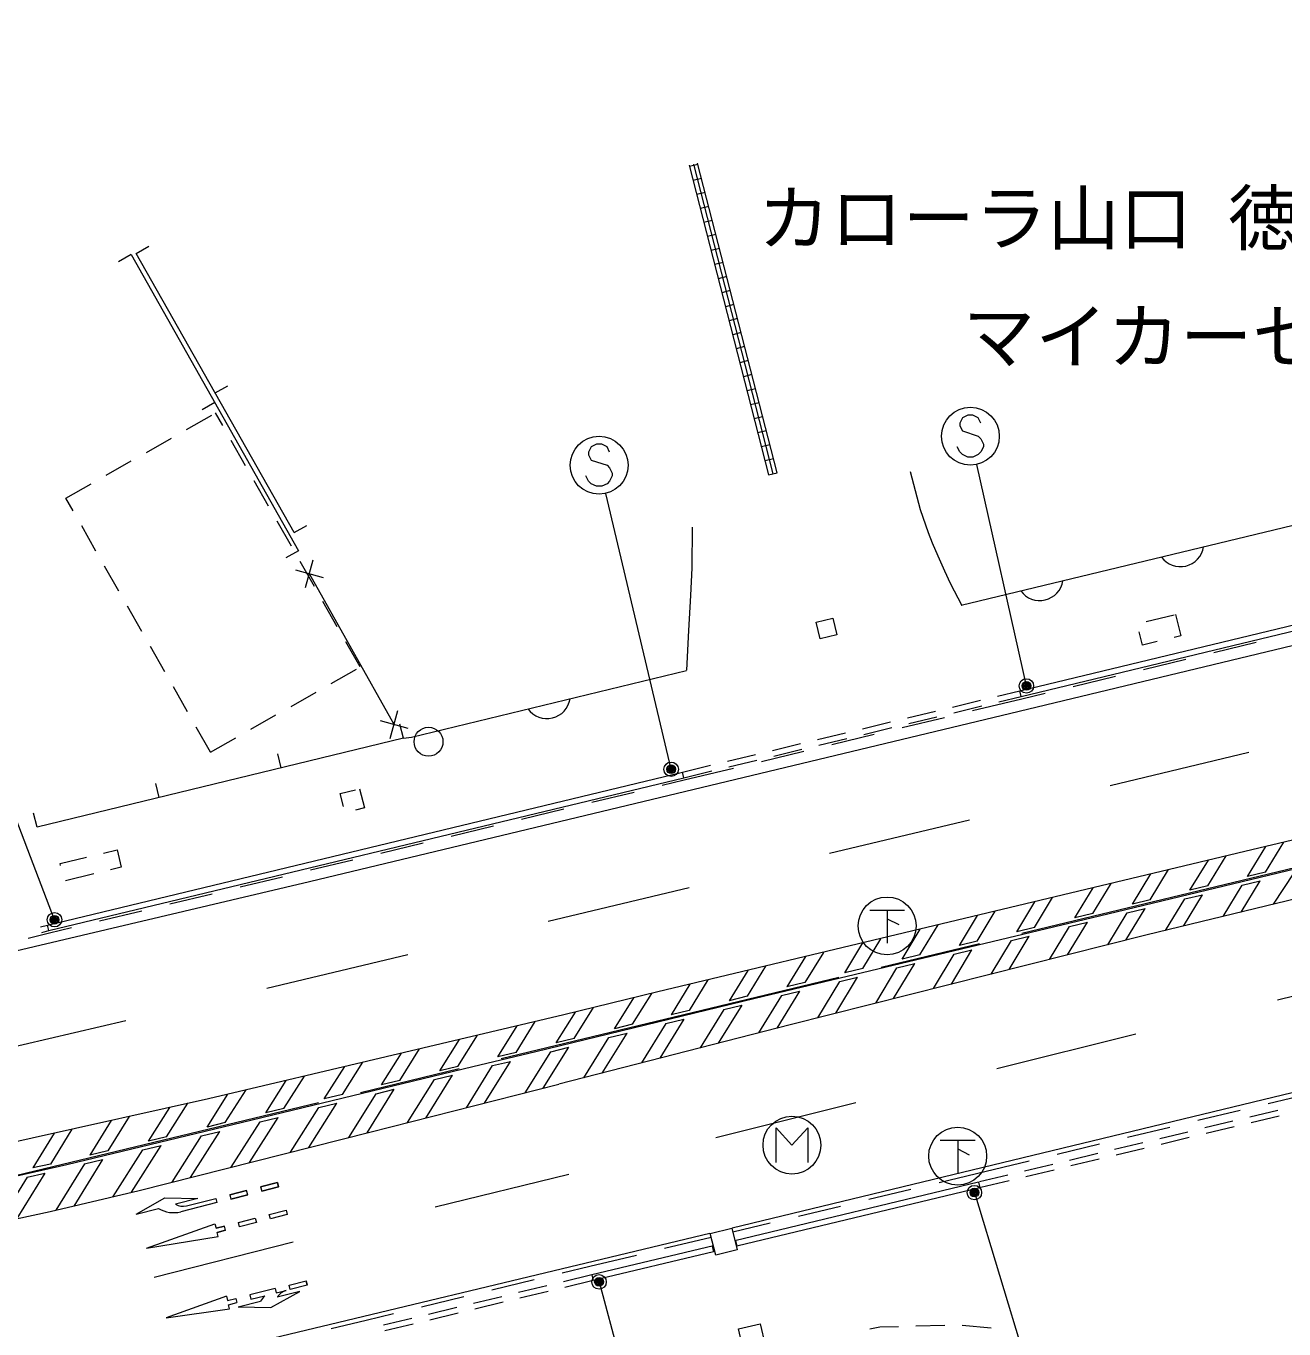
# Model space of a CAD drawing. Units: millimetres, scale not verified. Extents: x 40000 to 680000, y 20000 to 380000.
# Drawn here: x 397438 to 440904, y 270010 to 315031 of the extents above; entities that cross this region are included whole.
import ezdxf
from ezdxf.enums import TextEntityAlignment as Align

# ---------------------------------------------------------------- set-up
doc = ezdxf.new("R2010")
doc.units = ezdxf.units.MM
doc.header["$LTSCALE"] = 1000
doc.header["$PDMODE"] = 32
doc.header["$PDSIZE"] = 500
doc.linetypes.add('CHAIN', pattern=[18.5, 12, -1.5, 3.5, -1.5])
for name, color, linetype, lineweight in [('M-BGD', 7, 'Continuous', 13), ('M-BGD-EXST', 7, 'Continuous', 13), ('M-BMK', 2, 'CHAIN', 13), ('M-STR-HTXT', 7, 'Continuous', 13), ('M-STR-STRC', 7, 'Continuous', 13)]:
    doc.layers.add(name, color=color, linetype=linetype, lineweight=lineweight)
doc.layers.add('M-BMK-HTXT', color=7, linetype='Continuous')
doc.styles.add('ＭＳ ゴシック', font='')
doc.styles.get('ＭＳ ゴシック').set_extended_font_data('MS Gothic')

msp = doc.modelspace()

# ---------------------------------------------------------------- linework, layer by layer
at = {"layer": 'M-BGD'}
for p, q in [((420354, 310223), (423096, 299521)), ((420656, 310251), (420365, 310177)), ((420499, 310260), (423241, 299558)), ((423387, 299595), (420644, 310297)), ((420780, 309767), (420490, 309692)), ((420904, 309282), (420614, 309208)), ((421028, 308798), (420738, 308724)), ((421152, 308314), (420862, 308239)), ((421276, 307829), (420986, 307755)), ((401074, 307135), (400638, 306889)), ((401074, 307135), (406851, 296900)), ((401243, 307176), (401678, 307422)), ((401243, 307176), (401678, 307422)), ((406708, 297531), (401243, 307176)), ((421400, 307345), (421110, 307271)), ((421525, 306861), (421234, 306786)), ((421649, 306376), (421358, 306302)), ((421773, 305892), (421483, 305817)), ((421897, 305408), (421607, 305333)), ((422021, 304923), (421731, 304849)), ((422145, 304439), (421855, 304364)), ((422269, 303954), (421979, 303880)), ((422394, 303470), (422103, 303396)), ((403976, 302353), (404411, 302600)), ((422518, 302986), (422227, 302911)), ((422642, 302501), (422352, 302427)), ((403962, 302018), (403527, 301772)), ((404234, 301226), (403986, 301662)), ((422766, 302017), (422476, 301943)), ((402987, 301092), (403856, 301587)), ((422890, 301533), (422600, 301458)), ((401596, 300301), (402465, 300796)), ((423014, 301048), (422724, 300974)), ((405026, 299836), (404531, 300705)), ((423138, 300564), (422848, 300490)), ((400206, 299509), (401075, 300004)), ((423263, 300080), (422972, 300005)), ((423096, 299521), (423387, 299595)), ((398816, 298717), (399685, 299212)), ((405818, 298445), (405323, 299314)), ((399064, 298282), (398816, 298717)), ((399855, 296891), (399361, 297760)), ((406609, 297055), (406114, 297924)), ((406708, 297531), (407143, 297777)), ((406851, 296900), (406415, 296654)), ((406851, 296900), (406415, 296654)), ((400647, 295501), (400152, 296370)), ((406747, 296243), (407710, 295973)), ((407401, 295665), (406906, 296534)), ((407093, 295627), (407364, 296589)), ((410154, 290900), (407228, 296108)), ((401439, 294111), (400944, 294980)), ((408193, 294274), (407698, 295143)), ((436145, 294451), (437116, 294689)), ((437156, 294698), (437338, 293958)), ((436018, 293635), (435904, 294100)), ((402231, 292720), (401736, 293589)), ((408984, 292884), (408490, 293753)), ((436524, 293759), (436018, 293635)), ((437338, 293958), (437107, 293901)), ((438483, 293387), (439941, 293739)), ((436052, 292801), (437510, 293153)), ((407985, 292315), (408854, 292810)), ((403022, 291330), (402528, 292199)), ((433622, 292215), (435080, 292567)), ((406595, 291523), (407464, 292018)), ((430147, 291378), (431847, 291788)), ((431006, 291873), (431782, 292060)), ((431053, 291679), (431829, 291865)), ((431829, 291865), (431782, 292060)), ((431847, 291788), (432650, 291981)), ((410019, 290418), (410289, 291381)), ((427895, 291124), (428867, 291358)), ((429450, 291499), (430423, 291733)), ((429497, 291304), (430469, 291538)), ((405205, 290731), (406074, 291226)), ((409672, 291035), (410635, 290765)), ((410476, 290426), (410358, 290912)), ((426339, 290750), (427311, 290984)), ((427716, 290793), (429175, 291144)), ((427942, 290930), (428914, 291164)), ((410476, 290426), (397817, 287351)), ((403814, 289940), (403319, 290808)), ((403814, 289940), (404683, 290434)), ((424784, 290375), (425756, 290609)), ((424830, 290181), (425803, 290415)), ((425286, 290208), (426744, 290559)), ((426386, 290555), (427358, 290789)), ((422855, 289623), (424314, 289974)), ((423228, 290001), (424200, 290235)), ((423275, 289806), (424247, 290040)), ((406256, 289401), (406138, 289887)), ((420117, 289252), (421089, 289486)), ((421673, 289626), (422645, 289860)), ((421719, 289432), (422692, 289666)), ((398181, 283967), (420117, 289252)), ((420164, 289057), (421136, 289291)), ((420183, 288979), (421883, 289389)), ((402036, 288376), (401918, 288862)), ((408294, 288508), (408818, 288643)), ((408959, 288679), (409129, 288015)), ((419422, 288796), (420183, 288979)), ((408408, 288064), (408294, 288508)), ((416992, 288211), (418450, 288562)), ((397817, 287351), (397699, 287837)), ((397817, 287351), (397699, 287837)), ((409129, 288015), (408825, 287937)), ((414562, 287625), (416020, 287977)), ((412131, 287040), (413589, 287391)), ((409701, 286454), (411159, 286806)), ((400112, 286453), (400582, 286567)), ((400582, 286567), (400729, 285964)), ((398618, 286090), (399529, 286311)), ((398633, 286029), (398618, 286090)), ((400729, 285964), (400360, 285875)), ((407270, 285869), (408728, 286220)), ((399777, 285733), (398805, 285497)), ((404840, 285283), (406298, 285634)), ((402409, 284698), (403867, 285049)), ((399979, 284112), (401437, 284463)), ((397516, 283518), (398246, 283695)), ((397941, 283909), (398181, 283967)), ((397987, 283714), (398228, 283773)), ((398228, 283773), (398181, 283967)), ((398246, 283695), (399007, 283878)), ((442180, 278226), (440364, 277791)), ((439392, 277558), (437933, 277208)), ((440694, 277561), (439722, 277328)), ((440741, 277367), (439768, 277134)), ((436961, 276975), (435502, 276625)), ((439138, 277188), (438166, 276955)), ((439185, 276994), (438212, 276761)), ((436026, 276442), (435054, 276209)), ((437582, 276815), (436610, 276582)), ((437629, 276621), (436656, 276388)), ((434530, 276392), (433071, 276042)), ((434470, 276069), (433498, 275836)), ((436073, 276248), (435101, 276015)), ((432099, 275809), (430283, 275374)), ((432915, 275696), (431942, 275463)), ((434517, 275875), (433545, 275642)), ((430353, 275082), (421929, 273059)), ((430283, 275374), (428987, 275063)), ((430353, 275082), (430400, 274888)), ((431359, 275323), (430386, 275090)), ((431405, 275129), (430433, 274896)), ((432961, 275502), (431989, 275269)), ((430400, 274888), (422002, 272871)), ((428014, 274829), (426556, 274479)), ((425584, 274245), (424125, 273895)), ((423153, 273661), (421856, 273350)), ((421114, 273170), (419502, 272785)), ((421141, 272867), (421188, 272673)), ((421955, 273065), (422002, 272871)), ((418529, 272552), (416917, 272167)), ((421188, 272673), (417033, 271681)), ((416916, 272167), (415967, 271938)), ((414995, 271703), (413537, 271351)), ((415431, 271500), (414459, 271265)), ((416987, 271875), (416014, 271641)), ((417033, 271681), (416061, 271446)), ((412565, 271116), (411107, 270764)), ((413876, 271124), (412904, 270890)), ((415478, 271305), (414506, 271071)), ((412321, 270749), (411349, 270514)), ((413923, 270930), (412951, 270695)), ((409186, 270300), (407983, 270011)), ((410135, 270529), (409186, 270300)), ((410765, 270373), (409793, 270138)), ((410812, 270179), (409840, 269944)), ((412368, 270554), (411396, 270319)), ((428189, 270114), (429189, 270138)), ((429788, 270135), (430785, 270054)), ((426596, 270018), (426943, 270085)), ((426943, 270085), (427589, 270100))]:
    msp.add_line(p, q, dxfattribs=at)
for points in [[(429750, 295016), (459628, 302214), (459791, 302406)], [(427985, 299637), (428329, 298328), (428608, 297536), (428750, 297178), (428940, 296727), (429171, 296207), (429375, 295784), (429771, 295010)], [(431782, 292060), (448941, 296196), (459037, 298632)], [(431829, 291865), (448988, 296002), (459084, 298437), (459037, 298632)], [(420268, 292775), (420340, 294141), (420409, 295354), (420459, 296309), (420471, 297716)], [(410476, 290426), (410760, 290459), (420258, 292761)], [(398228, 283773), (420164, 289057), (420117, 289252)], [(421187, 272878), (416987, 271875), (417033, 271681)]]:
    msp.add_lwpolyline(points, dxfattribs=at)
for points in [[(425453, 293993), (424874, 293857), (424738, 294436), (425318, 294571)], [(422009, 272740), (421268, 272555), (421081, 273303), (421822, 273488)], [(422803, 270184), (422977, 269446), (422230, 269270), (422056, 270009)]]:
    msp.add_lwpolyline(points, close=True, dxfattribs=at)
msp.add_circle((411345, 290302), 500, dxfattribs=at)
for centre, start, end in [((437325, 297162), 216.1639, 350.9242), ((432464, 295991), 216.1639, 350.9242), ((415435, 291913), 216.2435, 351.0038)]:
    msp.add_arc(centre, 812, start, end, dxfattribs=at)
at = {"layer": 'M-BGD-EXST'}
for p, q in [((426592, 284485), (427792, 284485)), ((427192, 284485), (427192, 283335)), ((427192, 284185), (427592, 283985)), ((423353, 275761), (423353, 276961)), ((423353, 276961), (423903, 276361)), ((423903, 276361), (424453, 276961)), ((424453, 276961), (424453, 275761)), ((429030, 276532), (430230, 276532)), ((429630, 276532), (429630, 275382)), ((429630, 276232), (430030, 276032))]:
    msp.add_line(p, q, dxfattribs=at)
for centre in [(427192, 283935), (423903, 276361), (429630, 275982)]:
    msp.add_circle(centre, 1000, dxfattribs=at)
at = {"layer": 'M-BMK'}
msp.add_line((395871, 275027), (562122, 315031), dxfattribs=at)
at = {"layer": 'M-STR-HTXT'}
for p, q in [((432005, 292228), (430287, 299882)), ((419728, 289348), (417470, 298881)), ((398423, 284151), (394932, 293276)), ((430206, 274720), (432327, 267732)), ((417236, 271636), (418479, 267045))]:
    msp.add_line(p, q, dxfattribs=at)
for centre, radius in [((432005, 292228), 150), ((432005, 292228), 120), ((432005, 292228), 90), ((432005, 292228), 60), ((432005, 292228), 30), ((432005, 292228), 20), ((419728, 289348), 150), ((419728, 289348), 120), ((419728, 289348), 90), ((419728, 289348), 60), ((419728, 289348), 30), ((419728, 289348), 20), ((398423, 284151), 150), ((398423, 284151), 120), ((398423, 284151), 90), ((398423, 284151), 60), ((398423, 284151), 30), ((398423, 284151), 20), ((430206, 274720), 150), ((430206, 274720), 120), ((430206, 274720), 90), ((430206, 274720), 60), ((430206, 274720), 30), ((430206, 274720), 20), ((417236, 271636), 150), ((417236, 271636), 120), ((417236, 271636), 90), ((417236, 271636), 60), ((417236, 271636), 30), ((417236, 271636), 20)]:
    msp.add_circle(centre, radius, dxfattribs=at)
for p in [(432005, 292228), (419728, 289348), (398423, 284151), (430206, 274720), (417236, 271636)]:
    msp.add_point(p, dxfattribs=at)
at = {"layer": 'M-STR-STRC'}
for p, q in [((429796, 301494), (429705, 301313)), ((429705, 301313), (429705, 301222)), ((429705, 301222), (429796, 301040)), ((429978, 301585), (429796, 301494)), ((430159, 301585), (429978, 301585)), ((430341, 301494), (430159, 301585)), ((430432, 301313), (430341, 301494)), ((429796, 301040), (430341, 300858)), ((430341, 300858), (430432, 300767)), ((430432, 300767), (430523, 300585)), ((416967, 300491), (416876, 300309)), ((416876, 300309), (416876, 300218)), ((417149, 300582), (416967, 300491)), ((417331, 300582), (417149, 300582)), ((417513, 300491), (417331, 300582)), ((417604, 300309), (417513, 300491)), ((429705, 300313), (429614, 300494)), ((429796, 300222), (429705, 300313)), ((430432, 300313), (430341, 300222)), ((430523, 300494), (430432, 300313)), ((430523, 300585), (430523, 300494)), ((416876, 300218), (416967, 300036)), ((416967, 300036), (417513, 299854)), ((417513, 299854), (417604, 299764)), ((429978, 300131), (429796, 300222)), ((430159, 300131), (429978, 300131)), ((430341, 300222), (430159, 300131)), ((416876, 299309), (416785, 299491)), ((417604, 299764), (417694, 299582)), ((417694, 299491), (417604, 299309)), ((417694, 299582), (417694, 299491)), ((416967, 299218), (416876, 299309)), ((417149, 299127), (416967, 299218)), ((417331, 299127), (417149, 299127)), ((417513, 299218), (417331, 299127)), ((417604, 299309), (417513, 299218)), ((439688, 289925), (434899, 288778)), ((430036, 287589), (425206, 286437)), ((440262, 285794), (440894, 286832)), ((438274, 285317), (438908, 286359)), ((439645, 285646), (440278, 286686)), ((437657, 285169), (438291, 286211)), ((435669, 284692), (436303, 285734)), ((436286, 284840), (436920, 285882)), ((439422, 284415), (440079, 285493)), ((439462, 285345), (440079, 285493)), ((440262, 285794), (439645, 285646)), ((440547, 284687), (441252, 285775)), ((420347, 285251), (415482, 284093)), ((433681, 284216), (434315, 285257)), ((434298, 284363), (434932, 285405)), ((437431, 283933), (438091, 285016)), ((437474, 284868), (438091, 285016)), ((438274, 285317), (437657, 285169)), ((438804, 284265), (439462, 285345)), ((431670, 283734), (432295, 284772)), ((432284, 283881), (432910, 284919)), ((435435, 283442), (436103, 284539)), ((435486, 284391), (436103, 284539)), ((436286, 284840), (435669, 284692)), ((436813, 283783), (437474, 284868)), ((429691, 283261), (430316, 284297)), ((430305, 283408), (430930, 284444)), ((434298, 284363), (433681, 284216)), ((434813, 283286), (435486, 284391)), ((427712, 282788), (428336, 283822)), ((428326, 282934), (428950, 283969)), ((432284, 283881), (431670, 283734)), ((432808, 282781), (433498, 283915)), ((433430, 282938), (434115, 284062)), ((433498, 283915), (434115, 284062)), ((425734, 282314), (426358, 283349)), ((426348, 282461), (426971, 283495)), ((430305, 283408), (429691, 283261)), ((430789, 282273), (431489, 283434)), ((431408, 282429), (432103, 283581)), ((431489, 283434), (432103, 283581)), ((410630, 282936), (405762, 281773)), ((424371, 282874), (423731, 281835)), ((424991, 283022), (424351, 281983)), ((428326, 282934), (427712, 282788)), ((428793, 281771), (429510, 282961)), ((429412, 281927), (430124, 283108)), ((429510, 282961), (430124, 283108)), ((422374, 282397), (421731, 281352)), ((422994, 282545), (422353, 281504)), ((426348, 282461), (425734, 282314)), ((426796, 281269), (427531, 282487)), ((427416, 281425), (428145, 282634)), ((427531, 282487), (428145, 282634)), ((440680, 281387), (445485, 282560)), ((420378, 281920), (419727, 280863)), ((420998, 282068), (420349, 281015)), ((424351, 281983), (423731, 281835)), ((424800, 280766), (425552, 282014)), ((425420, 280922), (426167, 282161)), ((425552, 282014), (426167, 282161)), ((417769, 280385), (418434, 281451)), ((418395, 280537), (419059, 281604)), ((422353, 281504), (421731, 281352)), ((423546, 281534), (422752, 280245)), ((424165, 281682), (423380, 280406)), ((423546, 281534), (424165, 281682)), ((415755, 279893), (416419, 280959)), ((416380, 280045), (417044, 281112)), ((420349, 281015), (419727, 280863)), ((421545, 281049), (420729, 279724)), ((422167, 281201), (421357, 279886)), ((421545, 281049), (422167, 281201)), ((400885, 280653), (396038, 279529)), ((413745, 279410), (414414, 280483)), ((414368, 279558), (415036, 280630)), ((418395, 280537), (417769, 280385)), ((419541, 280560), (418705, 279203)), ((420163, 280712), (419333, 279365)), ((419541, 280560), (420163, 280712)), ((412361, 279078), (413033, 280157)), ((416380, 280045), (415755, 279893)), ((416714, 278691), (417580, 280081)), ((417346, 278853), (418206, 280234)), ((417580, 280081), (418206, 280234)), ((430977, 279011), (435783, 280202)), ((410350, 278593), (411030, 279685)), ((411737, 278927), (412411, 280011)), ((414682, 278171), (415566, 279589)), ((415312, 278332), (416191, 279742)), ((415566, 279589), (416191, 279742)), ((408373, 278115), (409076, 279224)), ((409726, 278442), (410409, 279538)), ((413282, 277815), (414180, 279256)), ((413557, 279108), (414180, 279256)), ((414368, 279558), (413745, 279410)), ((421840, 273501), (445919, 279321)), ((406347, 277626), (407057, 278748)), ((407744, 277963), (408449, 279076)), ((411252, 277299), (412172, 278775)), ((411548, 278625), (412172, 278775)), ((412361, 279078), (411737, 278927)), ((412652, 277655), (413557, 279108)), ((404321, 277138), (405039, 278271)), ((405718, 277474), (406431, 278600)), ((409222, 276783), (410161, 278290)), ((409537, 278139), (410161, 278290)), ((410350, 278593), (409726, 278442)), ((410622, 277138), (411548, 278625)), ((402297, 276653), (403027, 277806)), ((403693, 276988), (404413, 278124)), ((407207, 276275), (408181, 277812)), ((407552, 277660), (408181, 277812)), ((408373, 278115), (407744, 277963)), ((408594, 276624), (409537, 278139)), ((421271, 276623), (426109, 277840)), ((400998, 277352), (400268, 276167)), ((401669, 276503), (402407, 277667)), ((406347, 277626), (405718, 277474)), ((406573, 276115), (407552, 277660)), ((399022, 276910), (398278, 275704)), ((400385, 277214), (399647, 276019)), ((404321, 277138), (403693, 276988)), ((404530, 275600), (405525, 277171)), ((405164, 275760), (406154, 277322)), ((405525, 277171), (406154, 277322)), ((398408, 276772), (397668, 275573)), ((402297, 276653), (401669, 276503)), ((402487, 275085), (403501, 276685)), ((403121, 275245), (404129, 276835)), ((403501, 276685), (404129, 276835)), ((400268, 276167), (399647, 276019)), ((400453, 274584), (401477, 276200)), ((401081, 274734), (402105, 276350)), ((401477, 276200), (402105, 276350)), ((398278, 275704), (397668, 275573)), ((399461, 275717), (398470, 274110)), ((400082, 275866), (399090, 274258)), ((399461, 275717), (400082, 275866)), ((397473, 275256), (396510, 273696)), ((398089, 275397), (397117, 273822)), ((397473, 275256), (398089, 275397)), ((411572, 274227), (416194, 275359)), ((404478, 274645), (405059, 274793)), ((405096, 274648), (404515, 274499)), ((405543, 274917), (406125, 275065)), ((406162, 274920), (405580, 274771)), ((406125, 275065), (406162, 274920)), ((404030, 274376), (402784, 274058)), ((402983, 274263), (403993, 274521)), ((401243, 273974), (402018, 274172)), ((404777, 273690), (405359, 273838)), ((401598, 272802), (403965, 273637)), ((402573, 268889), (421068, 273321)), ((403965, 273637), (404002, 273492)), ((404002, 273492), (404293, 273566)), ((404330, 273421), (404039, 273347)), ((404076, 273201), (404039, 273347)), ((405396, 273692), (404814, 273544)), ((401598, 272802), (404076, 273201)), ((401860, 271801), (406669, 273015)), ((407152, 271521), (407116, 271667)), ((404363, 271137), (404399, 270992)), ((404399, 270992), (404690, 271064)), ((404690, 271064), (404726, 270919)), ((405211, 271039), (405684, 271157)), ((404435, 270846), (404726, 270919)), ((404471, 270701), (404435, 270846)), ((404762, 270773), (405539, 270966))]:
    msp.add_line(p, q, dxfattribs=at)
for points in [[(459211, 297948), (458901, 297873), (431751, 291347), (407227, 285461), (391508, 281748), (373234, 277426), (364844, 275480), (358082, 274013), (353433, 273013)], [(448275, 288587), (439550, 286513), (428039, 283751), (419267, 281654), (416019, 280862)], [(415050, 279592), (422631, 281443), (434817, 284359), (441321, 285920), (446673, 287208)], [(447731, 286426), (436172, 283628), (423836, 280524), (415847, 278468)], [(416019, 280862), (403748, 277967), (397647, 276602), (392198, 275392), (387457, 274343), (383827, 273523), (379605, 272587), (375785, 271725), (373815, 271285), (372470, 270986)], [(368372, 270065), (370613, 270521), (375123, 271285), (378809, 271886), (384390, 272797), (387068, 273256), (390874, 273983), (395381, 274906), (398842, 275698), (404921, 277153), (412873, 279073), (415050, 279592)], [(369964, 270267), (373122, 270672), (378595, 271363), (381254, 271685), (384859, 272139), (388357, 272566), (390547, 272833), (393389, 273199), (395164, 273459), (395783, 273563), (396496, 273693), (398275, 274064), (401345, 274797), (409323, 276808), (415847, 278468)], [(401243, 273974), (402235, 274537), (403375, 274518), (402599, 274320)], [(402983, 274263), (403993, 274521), (404030, 274376), (402784, 274058)], [(405843, 273961), (406425, 274109), (406462, 273964), (405880, 273816)], [(404039, 273347), (404330, 273421), (404293, 273566), (404002, 273492)], [(404363, 271137), (402282, 270389), (404471, 270701)], [(404762, 270773), (405902, 270747), (406897, 271303), (406121, 271111)], [(406049, 271402), (405175, 271185), (405211, 271039), (405684, 271157)], [(406049, 271402), (406085, 271256), (406431, 271342)]]:
    msp.add_lwpolyline(points, dxfattribs=at)
for points in [[(404478, 274645), (404515, 274499), (405096, 274648), (405059, 274793)], [(405543, 274917), (405580, 274771), (406162, 274920), (406125, 275065)], [(404814, 273544), (404777, 273690), (405359, 273838), (405396, 273692)], [(405880, 273816), (405843, 273961), (406425, 274109), (406462, 273964)], [(406570, 271377), (406534, 271522), (407116, 271667), (407152, 271521)]]:
    msp.add_lwpolyline(points, close=True, dxfattribs=at)
for centre in [(430069, 300858), (417240, 299854)]:
    msp.add_circle(centre, 1000, dxfattribs=at)
for centre, radius, start, end in [((402859, 274748), 500, 238.7412, 284.3142), ((402537, 275027), 1000, 238.7412, 284.3142), ((406401, 270459), 1000, 135.7373, 149.522), ((406552, 270857), 500, 103.949, 149.522)]:
    msp.add_arc(centre, radius, start, end, dxfattribs=at)

# ---------------------------------------------------------------- texts
at = {"layer": 'M-BMK-HTXT', "style": 'ＭＳ ゴシック'}
for s, p in [('カローラ山口 徳山', (422726, 306929)), ('マイカーセンター', (429811, 302839))]:
    msp.add_text(s, height=1833, dxfattribs=at).set_placement(p, align=Align.BOTTOM_LEFT)

doc.saveas('drawing.dxf')
